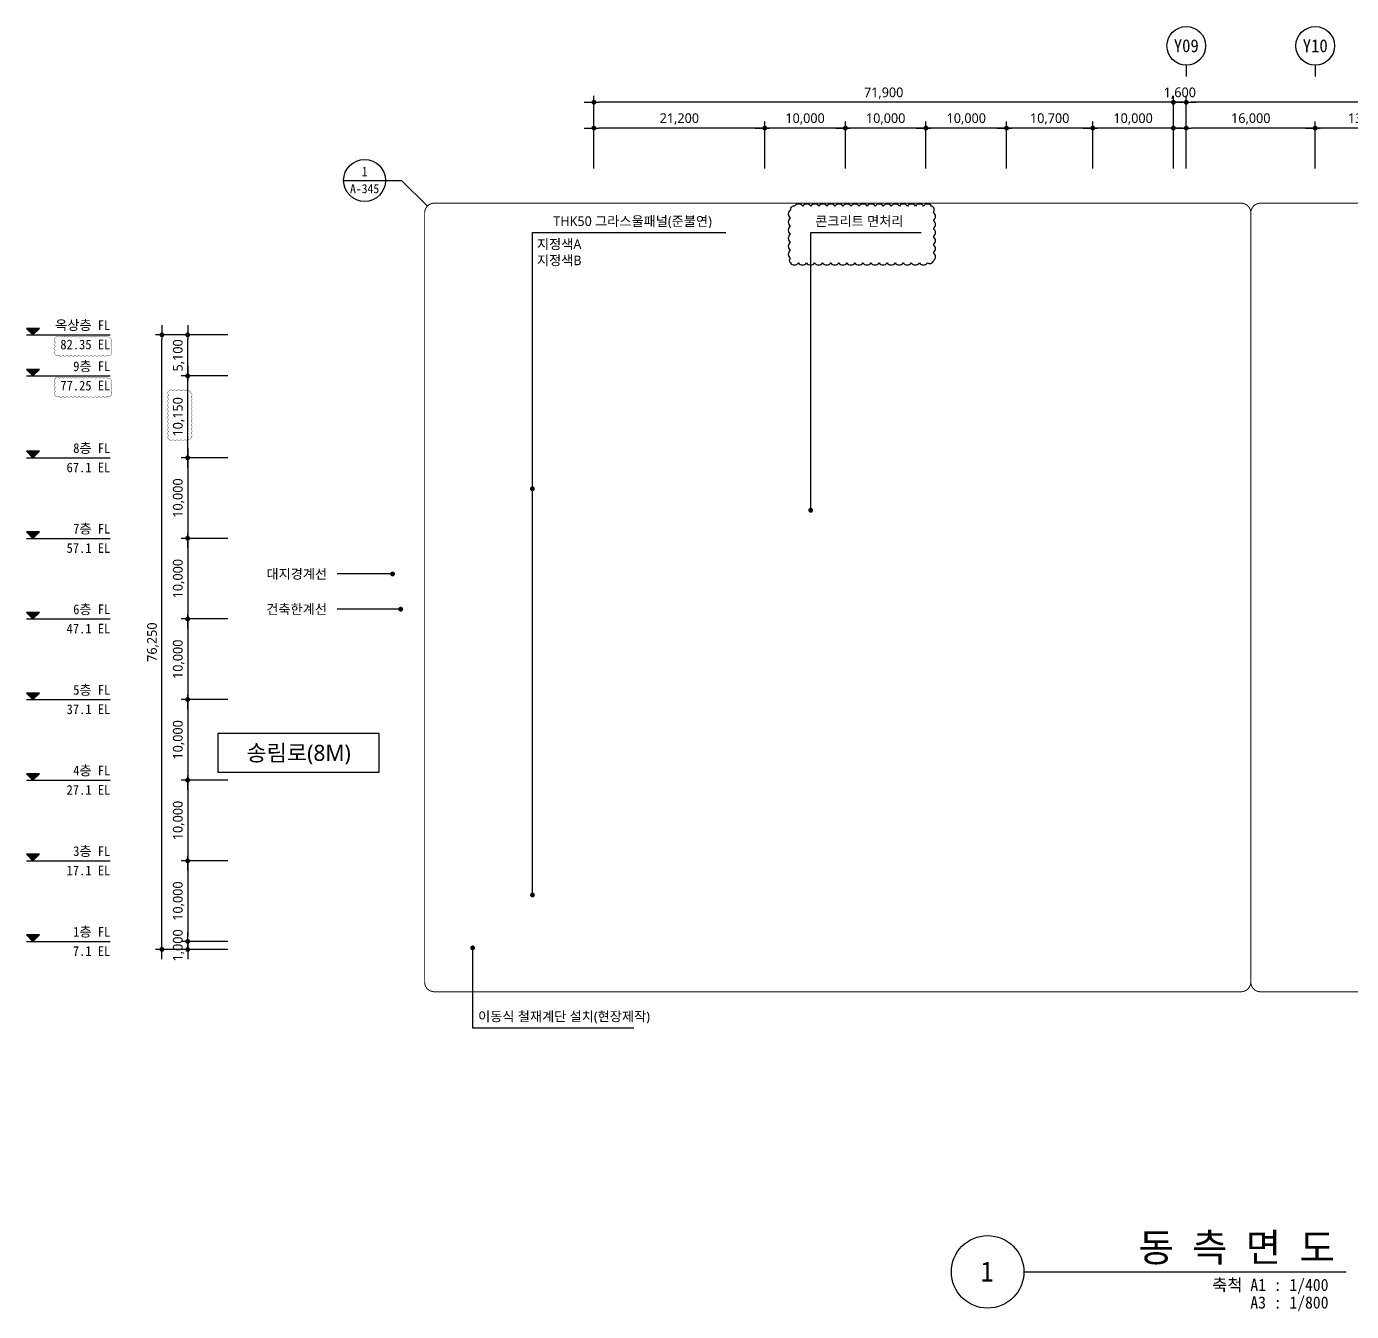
# Model space of a CAD drawing. Header units: millimetres. Extents: x 6178 to 1332178, y 1007012 to 1184858.
# Drawn here: x 678178 to 842575, y 1007012 to 1166428 of the extents above; entities that cross this region are included whole.
import ezdxf
from ezdxf.enums import TextEntityAlignment as Align

# ---------------------------------------------------------------- set-up
doc = ezdxf.new("R2010")
doc.units = ezdxf.units.MM
doc.linetypes.add('DASHDOTX2', pattern=[2, 1, -0.5, 0, -0.5])
for name, color, linetype, lineweight in [('A-AXIS-BUBL', 7, 'Continuous', 25), ('A-DIMS', 7, 'Continuous', 25), ('A-MKXS-LEAD', 7, 'Continuous', 25), ('A-MKXS-MAK2', 3, 'DASHDOTX2', 25), ('A-MKXS-TEXT1', 3, 'Continuous', 25), ('A-MKXS-TEXT2', 7, 'Continuous', 25), ('A-MKXX-NAME', 3, 'Continuous', 25), ('A-XXXX-SYMB', 7, 'Continuous', 25), ('A-XXXX-TXT1', 3, 'Continuous', 25), ('A-XXXX-TXT2', 3, 'Continuous', 25), ('REV-202205', 20, 'Continuous', 25)]:
    doc.layers.add(name, color=color, linetype=linetype, lineweight=lineweight)
doc.styles.add('HY울릉도L', font='')
doc.styles.add('돋움체', font='')
doc.styles.add('맑은고딕', font='malgun.ttf')
doc.styles.get('HY울릉도L').set_extended_font_data('HYwulM')
doc.styles.get('돋움체').set_extended_font_data('DotumChe')
doc.dimstyles.new('CDIM', dxfattribs={"dimtxt": 3, "dimasz": 1.5, "dimexe": 2, "dimexo": 1, "dimgap": 1, "dimtad": 1, "dimdec": 0, "dimrnd": 0.5, "dimzin": 0, "dimdsep": 32, "dimlunit": 6, "dimtxsty": 'HY울릉도L', "dimblk1": '_CIDOT', "dimblk2": '_CIDOT', "dimsah": 1, "dimcen": 5.5, "dimclrd": 2, "dimclre": 2, "dimclrt": 7, "dimadec": 0, "dimazin": 0, "dimtfac": 1, "dimtdec": 0, "dimtix": 1, "dimtmove": 2, "dimatfit": 1, "dimldrblk": '_CIDOT', "dimfxl": 1, "dimtolj": 1, "dimtzin": 0, "dimlwd": -1, "dimarcsym": 0})

# ---------------------------------------------------------------- blocks, each defined once
blk = doc.blocks.new('_CIDOT')
at = {"color": 0, "linetype": 'ByBlock'}
blk.add_line((2, 0), (-1, 0), dxfattribs=at)
at = {"color": 0, "linetype": 'ByBlock', "const_width": 0.5}
blk.add_lwpolyline([(-0.25, 0, 1), (0.25, 0, 1)], format="xyb", close=True, dxfattribs=at)
blk = doc.blocks.new('*D85')
at = {"layer": 'A-DIMS', "lineweight": -2, "transparency": 16777216}
for p, q in [((120560, -217424), (114760, -217424)), ((120560, -227574), (114760, -227574))]:
    blk.add_line(p, q, dxfattribs=at)
at = {"layer": 'A-DIMS', "transparency": 16777216}
blk.add_line((115560, -226974), (115560, -218024), dxfattribs=at)
at = {"layer": 'A-DIMS', "transparency": 16777216, "xscale": 600, "yscale": 600, "zscale": 600}
for p, rotation in [((115560, -217424), 90), ((115560, -227574), 270)]:
    blk.add_blockref('_CIDOT', p, dxfattribs=dict(at, rotation=rotation))
at = {"layer": 'A-DIMS', "color": 3, "transparency": 16777216, "insert": (114436, -222499), "char_height": 1200, "attachment_point": 5, "rotation": 90, "style": '맑은고딕'}
blk.add_mtext('\\A1;10,150', dxfattribs=at)
blk = doc.blocks.new('*D86')
at = {"layer": 'A-DIMS', "lineweight": -2, "transparency": 16777216}
for p, q in [((120560, -227574), (114760, -227574)), ((120560, -237574), (114760, -237574))]:
    blk.add_line(p, q, dxfattribs=at)
at = {"layer": 'A-DIMS', "transparency": 16777216}
blk.add_line((115560, -228174), (115560, -236974), dxfattribs=at)
at = {"layer": 'A-DIMS', "transparency": 16777216, "xscale": 600, "yscale": 600, "zscale": 600}
for p, rotation in [((115560, -227574), 90), ((115560, -237574), 270)]:
    blk.add_blockref('_CIDOT', p, dxfattribs=dict(at, rotation=rotation))
at = {"layer": 'A-DIMS', "color": 3, "transparency": 16777216, "insert": (114436, -232574), "char_height": 1200, "attachment_point": 5, "rotation": 90, "style": '맑은고딕'}
blk.add_mtext('\\A1;10,000', dxfattribs=at)
blk = doc.blocks.new('*D87')
at = {"layer": 'A-DIMS', "lineweight": -2, "transparency": 16777216}
for p, q in [((120560, -237574), (114760, -237574)), ((120560, -247574), (114760, -247574))]:
    blk.add_line(p, q, dxfattribs=at)
at = {"layer": 'A-DIMS', "transparency": 16777216}
blk.add_line((115560, -238174), (115560, -246974), dxfattribs=at)
at = {"layer": 'A-DIMS', "transparency": 16777216, "xscale": 600, "yscale": 600, "zscale": 600}
for p, rotation in [((115560, -237574), 90), ((115560, -247574), 270)]:
    blk.add_blockref('_CIDOT', p, dxfattribs=dict(at, rotation=rotation))
at = {"layer": 'A-DIMS', "color": 3, "transparency": 16777216, "insert": (114436, -242574), "char_height": 1200, "attachment_point": 5, "rotation": 90, "style": '맑은고딕'}
blk.add_mtext('\\A1;10,000', dxfattribs=at)
blk = doc.blocks.new('*D88')
at = {"layer": 'A-DIMS', "lineweight": -2, "transparency": 16777216}
for p, q in [((120560, -247574), (114760, -247574)), ((120560, -257574), (114760, -257574))]:
    blk.add_line(p, q, dxfattribs=at)
at = {"layer": 'A-DIMS', "transparency": 16777216}
blk.add_line((115560, -248174), (115560, -256974), dxfattribs=at)
at = {"layer": 'A-DIMS', "transparency": 16777216, "xscale": 600, "yscale": 600, "zscale": 600}
for p, rotation in [((115560, -247574), 90), ((115560, -257574), 270)]:
    blk.add_blockref('_CIDOT', p, dxfattribs=dict(at, rotation=rotation))
at = {"layer": 'A-DIMS', "color": 3, "transparency": 16777216, "insert": (114436, -252574), "char_height": 1200, "attachment_point": 5, "rotation": 90, "style": '맑은고딕'}
blk.add_mtext('\\A1;10,000', dxfattribs=at)
blk = doc.blocks.new('*D89')
at = {"layer": 'A-DIMS', "lineweight": -2, "transparency": 16777216}
for p, q in [((120560, -257574), (114760, -257574)), ((120560, -267574), (114760, -267574))]:
    blk.add_line(p, q, dxfattribs=at)
at = {"layer": 'A-DIMS', "transparency": 16777216}
blk.add_line((115560, -258174), (115560, -266974), dxfattribs=at)
at = {"layer": 'A-DIMS', "transparency": 16777216, "xscale": 600, "yscale": 600, "zscale": 600}
for p, rotation in [((115560, -257574), 90), ((115560, -267574), 270)]:
    blk.add_blockref('_CIDOT', p, dxfattribs=dict(at, rotation=rotation))
at = {"layer": 'A-DIMS', "color": 3, "transparency": 16777216, "insert": (114436, -262574), "char_height": 1200, "attachment_point": 5, "rotation": 90, "style": '맑은고딕'}
blk.add_mtext('\\A1;10,000', dxfattribs=at)
blk = doc.blocks.new('*D90')
at = {"layer": 'A-DIMS', "lineweight": -2, "transparency": 16777216}
for p, q in [((120560, -267574), (114760, -267574)), ((120560, -277574), (114760, -277574))]:
    blk.add_line(p, q, dxfattribs=at)
at = {"layer": 'A-DIMS', "transparency": 16777216}
blk.add_line((115560, -268174), (115560, -276974), dxfattribs=at)
at = {"layer": 'A-DIMS', "transparency": 16777216, "xscale": 600, "yscale": 600, "zscale": 600}
for p, rotation in [((115560, -267574), 90), ((115560, -277574), 270)]:
    blk.add_blockref('_CIDOT', p, dxfattribs=dict(at, rotation=rotation))
at = {"layer": 'A-DIMS', "color": 3, "transparency": 16777216, "insert": (114436, -272574), "char_height": 1200, "attachment_point": 5, "rotation": 90, "style": '맑은고딕'}
blk.add_mtext('\\A1;10,000', dxfattribs=at)
blk = doc.blocks.new('*D91')
at = {"layer": 'A-DIMS', "lineweight": -2, "transparency": 16777216}
for p, q in [((120560, -277574), (114760, -277574)), ((120560, -287574), (114760, -287574))]:
    blk.add_line(p, q, dxfattribs=at)
at = {"layer": 'A-DIMS', "transparency": 16777216}
blk.add_line((115560, -278174), (115560, -286974), dxfattribs=at)
at = {"layer": 'A-DIMS', "transparency": 16777216, "xscale": 600, "yscale": 600, "zscale": 600}
for p, rotation in [((115560, -277574), 90), ((115560, -287574), 270)]:
    blk.add_blockref('_CIDOT', p, dxfattribs=dict(at, rotation=rotation))
at = {"layer": 'A-DIMS', "color": 3, "transparency": 16777216, "insert": (114436, -282574), "char_height": 1200, "attachment_point": 5, "rotation": 90, "style": '맑은고딕'}
blk.add_mtext('\\A1;10,000', dxfattribs=at)
blk = doc.blocks.new('*D92')
at = {"layer": 'A-DIMS', "lineweight": -2, "transparency": 16777216}
for p, q in [((120560, -212324), (114760, -212324)), ((120560, -217424), (114760, -217424))]:
    blk.add_line(p, q, dxfattribs=at)
at = {"layer": 'A-DIMS', "transparency": 16777216}
blk.add_line((115560, -216824), (115560, -212924), dxfattribs=at)
at = {"layer": 'A-DIMS', "transparency": 16777216, "xscale": 600, "yscale": 600, "zscale": 600}
for p, rotation in [((115560, -212324), 90), ((115560, -217424), 270)]:
    blk.add_blockref('_CIDOT', p, dxfattribs=dict(at, rotation=rotation))
at = {"layer": 'A-DIMS', "color": 3, "transparency": 16777216, "insert": (114436, -214874), "char_height": 1200, "attachment_point": 5, "rotation": 90, "style": '맑은고딕'}
blk.add_mtext('\\A1;5,100', dxfattribs=at)
blk = doc.blocks.new('*D93')
at = {"layer": 'A-DIMS', "lineweight": -2, "transparency": 16777216}
for p, q in [((120560, -212324), (111560, -212324)), ((120560, -288574), (111560, -288574))]:
    blk.add_line(p, q, dxfattribs=at)
at = {"layer": 'A-DIMS', "transparency": 16777216}
blk.add_line((112360, -287974), (112360, -212924), dxfattribs=at)
at = {"layer": 'A-DIMS', "transparency": 16777216, "xscale": 600, "yscale": 600, "zscale": 600}
for p, rotation in [((112360, -212324), 90), ((112360, -288574), 270)]:
    blk.add_blockref('_CIDOT', p, dxfattribs=dict(at, rotation=rotation))
at = {"layer": 'A-DIMS', "color": 3, "transparency": 16777216, "insert": (111239, -250449), "char_height": 1200, "attachment_point": 5, "rotation": 90, "style": '맑은고딕'}
blk.add_mtext('\\A1;76,250', dxfattribs=at)
blk = doc.blocks.new('*D94')
at = {"layer": 'A-DIMS', "lineweight": -2, "transparency": 16777216}
for p, q in [((120560, -287574), (114760, -287574)), ((120560, -288574), (114760, -288574))]:
    blk.add_line(p, q, dxfattribs=at)
at = {"layer": 'A-DIMS', "transparency": 16777216}
for p, q in [((115560, -286974), (115560, -286374)), ((115560, -287574), (115560, -288574)), ((115560, -289174), (115560, -289774))]:
    blk.add_line(p, q, dxfattribs=at)
at = {"layer": 'A-DIMS', "transparency": 16777216, "xscale": 600, "yscale": 600, "zscale": 600}
for p, rotation in [((115560, -287574), 270), ((115560, -288574), 90)]:
    blk.add_blockref('_CIDOT', p, dxfattribs=dict(at, rotation=rotation))
at = {"layer": 'A-DIMS', "color": 3, "transparency": 16777216, "insert": (114436, -288074), "char_height": 1200, "attachment_point": 5, "rotation": 90, "style": '맑은고딕'}
blk.add_mtext('\\A1;1,000', dxfattribs=at)
blk = doc.blocks.new('*D8')
at = {"layer": 'A-DIMS', "lineweight": -2, "transparency": 16777216}
for p, q in [((822078, 1148828), (822078, 1157828)), ((928078, 1148828), (928078, 1157828))]:
    blk.add_line(p, q, dxfattribs=at)
at = {"layer": 'A-DIMS', "transparency": 16777216}
blk.add_line((927478, 1157028), (822678, 1157028), dxfattribs=at)
at = {"layer": 'A-DIMS', "transparency": 16777216, "xscale": 600, "yscale": 600, "zscale": 600}
for p, rotation in [((822078, 1157028), 179.999999999999), ((928078, 1157028), 359.999999999999)]:
    blk.add_blockref('_CIDOT', p, dxfattribs=dict(at, rotation=rotation))
at = {"layer": 'A-DIMS', "color": 3, "transparency": 16777216, "insert": (875078, 1158152), "char_height": 1200, "attachment_point": 5, "style": '맑은고딕'}
blk.add_mtext('\\A1;106,000', dxfattribs=at)
blk = doc.blocks.new('*D15')
at = {"layer": 'A-DIMS', "lineweight": -2, "transparency": 16777216}
for p, q in [((838078, 1148828), (838078, 1154628)), ((851078, 1148828), (851078, 1154628))]:
    blk.add_line(p, q, dxfattribs=at)
at = {"layer": 'A-DIMS', "transparency": 16777216}
blk.add_line((850478, 1153828), (838678, 1153828), dxfattribs=at)
at = {"layer": 'A-DIMS', "transparency": 16777216, "xscale": 600, "yscale": 600, "zscale": 600, "rotation": 180}
blk.add_blockref('_CIDOT', (838078, 1153828), dxfattribs=at)
at = {"layer": 'A-DIMS', "transparency": 16777216, "xscale": 600, "yscale": 600, "zscale": 600}
blk.add_blockref('_CIDOT', (851078, 1153828), dxfattribs=at)
at = {"layer": 'A-DIMS', "color": 3, "transparency": 16777216, "insert": (844578, 1154952), "char_height": 1200, "attachment_point": 5, "style": '맑은고딕'}
blk.add_mtext('\\A1;13,000', dxfattribs=at)
blk = doc.blocks.new('*D16')
at = {"layer": 'A-DIMS', "lineweight": -2, "transparency": 16777216}
for p, q in [((822078, 1148828), (822078, 1154628)), ((838078, 1148828), (838078, 1154628))]:
    blk.add_line(p, q, dxfattribs=at)
at = {"layer": 'A-DIMS', "transparency": 16777216}
blk.add_line((837478, 1153828), (822678, 1153828), dxfattribs=at)
at = {"layer": 'A-DIMS', "transparency": 16777216, "xscale": 600, "yscale": 600, "zscale": 600}
for p, rotation in [((822078, 1153828), 180.0000000008038), ((838078, 1153828), 8.037570609076283e-10)]:
    blk.add_blockref('_CIDOT', p, dxfattribs=dict(at, rotation=rotation))
at = {"layer": 'A-DIMS', "color": 3, "transparency": 16777216, "insert": (830078, 1154952), "char_height": 1200, "attachment_point": 5, "style": '맑은고딕'}
blk.add_mtext('\\A1;16,000', dxfattribs=at)
blk = doc.blocks.new('*D17')
at = {"layer": 'A-DIMS', "lineweight": -2, "transparency": 16777216}
for p, q in [((820478, 1148828), (820478, 1157828)), ((822078, 1148828), (822078, 1157828))]:
    blk.add_line(p, q, dxfattribs=at)
at = {"layer": 'A-DIMS', "transparency": 16777216}
for p, q in [((819878, 1157028), (819278, 1157028)), ((822078, 1157028), (820478, 1157028)), ((822678, 1157028), (823278, 1157028))]:
    blk.add_line(p, q, dxfattribs=at)
at = {"layer": 'A-DIMS', "transparency": 16777216, "xscale": 600, "yscale": 600, "zscale": 600}
for p, rotation in [((820478, 1157028), 359.9999999920292), ((822078, 1157028), 179.9999999920292)]:
    blk.add_blockref('_CIDOT', p, dxfattribs=dict(at, rotation=rotation))
at = {"layer": 'A-DIMS', "color": 3, "transparency": 16777216, "insert": (821278, 1158152), "char_height": 1200, "attachment_point": 5, "rotation": 360, "style": '맑은고딕'}
blk.add_mtext('\\A1;1,600', dxfattribs=at)
blk = doc.blocks.new('*D18')
at = {"layer": 'A-DIMS', "lineweight": -2, "transparency": 16777216}
for p, q in [((748578, 1148828), (748578, 1157828)), ((820478, 1148828), (820478, 1157828))]:
    blk.add_line(p, q, dxfattribs=at)
at = {"layer": 'A-DIMS', "transparency": 16777216}
blk.add_line((819878, 1157028), (749178, 1157028), dxfattribs=at)
at = {"layer": 'A-DIMS', "transparency": 16777216, "xscale": 600, "yscale": 600, "zscale": 600}
for p, rotation in [((748578, 1157028), 180.0000000013967), ((820478, 1157028), 1.396722737467826e-09)]:
    blk.add_blockref('_CIDOT', p, dxfattribs=dict(at, rotation=rotation))
at = {"layer": 'A-DIMS', "color": 3, "transparency": 16777216, "insert": (784528, 1158152), "char_height": 1200, "attachment_point": 5, "rotation": 0, "style": '맑은고딕'}
blk.add_mtext('\\A1;71,900', dxfattribs=at)
blk = doc.blocks.new('*D19')
at = {"layer": 'A-DIMS', "lineweight": -2, "transparency": 16777216}
for p, q in [((810478, 1148828), (810478, 1154628)), ((820478, 1148828), (820478, 1154628))]:
    blk.add_line(p, q, dxfattribs=at)
at = {"layer": 'A-DIMS', "transparency": 16777216}
blk.add_line((819878, 1153828), (811078, 1153828), dxfattribs=at)
at = {"layer": 'A-DIMS', "transparency": 16777216, "xscale": 600, "yscale": 600, "zscale": 600, "rotation": 180}
blk.add_blockref('_CIDOT', (810478, 1153828), dxfattribs=at)
at = {"layer": 'A-DIMS', "transparency": 16777216, "xscale": 600, "yscale": 600, "zscale": 600}
blk.add_blockref('_CIDOT', (820478, 1153828), dxfattribs=at)
at = {"layer": 'A-DIMS', "color": 3, "transparency": 16777216, "insert": (815478, 1154952), "char_height": 1200, "attachment_point": 5, "style": '맑은고딕'}
blk.add_mtext('\\A1;10,000', dxfattribs=at)
blk = doc.blocks.new('*D20')
at = {"layer": 'A-DIMS', "lineweight": -2, "transparency": 16777216}
for p, q in [((799778, 1148828), (799778, 1154628)), ((810478, 1148828), (810478, 1154628))]:
    blk.add_line(p, q, dxfattribs=at)
at = {"layer": 'A-DIMS', "transparency": 16777216}
blk.add_line((809878, 1153828), (800378, 1153828), dxfattribs=at)
at = {"layer": 'A-DIMS', "transparency": 16777216, "xscale": 600, "yscale": 600, "zscale": 600, "rotation": 180}
blk.add_blockref('_CIDOT', (799778, 1153828), dxfattribs=at)
at = {"layer": 'A-DIMS', "transparency": 16777216, "xscale": 600, "yscale": 600, "zscale": 600}
blk.add_blockref('_CIDOT', (810478, 1153828), dxfattribs=at)
at = {"layer": 'A-DIMS', "color": 3, "transparency": 16777216, "insert": (805128, 1154952), "char_height": 1200, "attachment_point": 5, "style": '맑은고딕'}
blk.add_mtext('\\A1;10,700', dxfattribs=at)
blk = doc.blocks.new('*D22')
at = {"layer": 'A-DIMS', "lineweight": -2, "transparency": 16777216}
for p, q in [((789778, 1148828), (789778, 1154628)), ((799778, 1148828), (799778, 1154628))]:
    blk.add_line(p, q, dxfattribs=at)
at = {"layer": 'A-DIMS', "transparency": 16777216}
blk.add_line((799178, 1153828), (790378, 1153828), dxfattribs=at)
at = {"layer": 'A-DIMS', "transparency": 16777216, "xscale": 600, "yscale": 600, "zscale": 600, "rotation": 180}
blk.add_blockref('_CIDOT', (789778, 1153828), dxfattribs=at)
at = {"layer": 'A-DIMS', "transparency": 16777216, "xscale": 600, "yscale": 600, "zscale": 600}
blk.add_blockref('_CIDOT', (799778, 1153828), dxfattribs=at)
at = {"layer": 'A-DIMS', "color": 3, "transparency": 16777216, "insert": (794778, 1154952), "char_height": 1200, "attachment_point": 5, "style": '맑은고딕'}
blk.add_mtext('\\A1;10,000', dxfattribs=at)
blk = doc.blocks.new('*D23')
at = {"layer": 'A-DIMS', "lineweight": -2, "transparency": 16777216}
for p, q in [((779778, 1148828), (779778, 1154628)), ((789778, 1148828), (789778, 1154628))]:
    blk.add_line(p, q, dxfattribs=at)
at = {"layer": 'A-DIMS', "transparency": 16777216}
blk.add_line((789178, 1153828), (780378, 1153828), dxfattribs=at)
at = {"layer": 'A-DIMS', "transparency": 16777216, "xscale": 600, "yscale": 600, "zscale": 600, "rotation": 180}
blk.add_blockref('_CIDOT', (779778, 1153828), dxfattribs=at)
at = {"layer": 'A-DIMS', "transparency": 16777216, "xscale": 600, "yscale": 600, "zscale": 600}
blk.add_blockref('_CIDOT', (789778, 1153828), dxfattribs=at)
at = {"layer": 'A-DIMS', "color": 3, "transparency": 16777216, "insert": (784778, 1154952), "char_height": 1200, "attachment_point": 5, "style": '맑은고딕'}
blk.add_mtext('\\A1;10,000', dxfattribs=at)
blk = doc.blocks.new('*D24')
at = {"layer": 'A-DIMS', "lineweight": -2, "transparency": 16777216}
for p, q in [((769778, 1148828), (769778, 1154628)), ((779778, 1148828), (779778, 1154628))]:
    blk.add_line(p, q, dxfattribs=at)
at = {"layer": 'A-DIMS', "transparency": 16777216}
blk.add_line((779178, 1153828), (770378, 1153828), dxfattribs=at)
at = {"layer": 'A-DIMS', "transparency": 16777216, "xscale": 600, "yscale": 600, "zscale": 600, "rotation": 180}
blk.add_blockref('_CIDOT', (769778, 1153828), dxfattribs=at)
at = {"layer": 'A-DIMS', "transparency": 16777216, "xscale": 600, "yscale": 600, "zscale": 600}
blk.add_blockref('_CIDOT', (779778, 1153828), dxfattribs=at)
at = {"layer": 'A-DIMS', "color": 3, "transparency": 16777216, "insert": (774778, 1154952), "char_height": 1200, "attachment_point": 5, "style": '맑은고딕'}
blk.add_mtext('\\A1;10,000', dxfattribs=at)
blk = doc.blocks.new('*D25')
at = {"layer": 'A-DIMS', "lineweight": -2, "transparency": 16777216}
for p, q in [((748578, 1148828), (748578, 1154628)), ((769778, 1148828), (769778, 1154628))]:
    blk.add_line(p, q, dxfattribs=at)
at = {"layer": 'A-DIMS', "transparency": 16777216}
blk.add_line((769178, 1153828), (749178, 1153828), dxfattribs=at)
at = {"layer": 'A-DIMS', "transparency": 16777216, "xscale": 600, "yscale": 600, "zscale": 600, "rotation": 180}
blk.add_blockref('_CIDOT', (748578, 1153828), dxfattribs=at)
at = {"layer": 'A-DIMS', "transparency": 16777216, "xscale": 600, "yscale": 600, "zscale": 600}
blk.add_blockref('_CIDOT', (769778, 1153828), dxfattribs=at)
at = {"layer": 'A-DIMS', "color": 3, "transparency": 16777216, "insert": (759178, 1154952), "char_height": 1200, "attachment_point": 5, "style": '맑은고딕'}
blk.add_mtext('\\A1;21,200', dxfattribs=at)
blk = doc.blocks.new('레벨')
at = {"layer": 'A-XXXX-SYMB'}
for points in [[(96360, -212323.7), (97160, -211523.7), (95560, -211523.7)], [(96360, -217423.7), (97160, -216623.7), (95560, -216623.7)], [(96360, -227573.7), (97160, -226773.7), (95560, -226773.7)], [(96360, -237573.7), (97160, -236773.7), (95560, -236773.7)], [(96360, -247573.7), (97160, -246773.7), (95560, -246773.7)], [(96360, -257573.7), (97160, -256773.7), (95560, -256773.7)], [(96360, -267573.7), (97160, -266773.7), (95560, -266773.7)], [(96360, -277573.7), (97160, -276773.7), (95560, -276773.7)], [(96360, -287573.7), (97160, -286773.7), (95560, -286773.7)]]:
    blk.add_hatch(color=256, dxfattribs=at).paths.add_polyline_path(points)
for p, q in [((95560, -211523.7), (96360, -212323.7)), ((97160, -211523.7), (95560, -211523.7)), ((96360, -212323.7), (97160, -211523.7)), ((95560, -212323.7), (105960, -212323.7)), ((95560, -216623.7), (96360, -217423.7)), ((97160, -216623.7), (95560, -216623.7)), ((96360, -217423.7), (97160, -216623.7)), ((95560, -217423.7), (105960, -217423.7)), ((95560, -226773.7), (96360, -227573.7)), ((97160, -226773.7), (95560, -226773.7)), ((96360, -227573.7), (97160, -226773.7)), ((95560, -227573.7), (105960, -227573.7)), ((95560, -236773.7), (96360, -237573.7)), ((97160, -236773.7), (95560, -236773.7)), ((95560, -237573.7), (105960, -237573.7)), ((96360, -237573.7), (97160, -236773.7)), ((95560, -246773.7), (96360, -247573.7)), ((97160, -246773.7), (95560, -246773.7)), ((95560, -247573.7), (105960, -247573.7)), ((96360, -247573.7), (97160, -246773.7)), ((95560, -256773.7), (96360, -257573.7)), ((97160, -256773.7), (95560, -256773.7)), ((95560, -257573.7), (105960, -257573.7)), ((96360, -257573.7), (97160, -256773.7)), ((95560, -266773.7), (96360, -267573.7)), ((97160, -266773.7), (95560, -266773.7)), ((95560, -267573.7), (105960, -267573.7)), ((96360, -267573.7), (97160, -266773.7)), ((95560, -276773.7), (96360, -277573.7)), ((97160, -276773.7), (95560, -276773.7)), ((95560, -277573.7), (105960, -277573.7)), ((96360, -277573.7), (97160, -276773.7)), ((95560, -286773.7), (96360, -287573.7)), ((97160, -286773.7), (95560, -286773.7)), ((95560, -287573.7), (105960, -287573.7)), ((96360, -287573.7), (97160, -286773.7))]:
    blk.add_line(p, q, dxfattribs=at)
at = {"layer": 'A-XXXX-TXT2', "style": '돋움체'}
for s, p in [('옥상층 FL', (105960, -211123.7)), ('82.35 EL', (105960, -213523.7)), ('9층 FL', (105960, -216223.7)), ('77.25 EL', (105960, -218623.7)), ('8층 FL', (105960, -226373.7)), ('67.1 EL', (105960, -228773.7)), ('7층 FL', (105960, -236373.7)), ('57.1 EL', (105960, -238773.7)), ('6층 FL', (105960, -246373.7)), ('47.1 EL', (105960, -248773.7)), ('5층 FL', (105960, -256373.7)), ('37.1 EL', (105960, -258773.7)), ('4층 FL', (105960, -266373.7)), ('27.1 EL', (105960, -268773.7)), ('3층 FL', (105960, -276373.7)), ('17.1 EL', (105960, -278773.7)), ('1층 FL', (105960, -286373.7)), ('7.1 EL', (105960, -288773.7))]:
    blk.add_text(s, height=1200, dxfattribs=at).set_placement(p, align=Align.MIDDLE_RIGHT)
at = {"layer": 'A-DIMS'}
for base, p1, p2, picture, middle in [((112360, -212323.7), (120960, -288573.7), (120960, -212323.7), '*D93', (111239.3, -250448.7)), ((115560, -212323.7), (120960, -217423.7), (120960, -212323.7), '*D92', (114436.1, -214873.7)), ((115560, -217423.7), (120960, -227573.7), (120960, -217423.7), '*D85', (114436.1, -222498.7)), ((115560, -237573.7), (120960, -227573.7), (120960, -237573.7), '*D86', (114436.1, -232573.7)), ((115560, -247573.7), (120960, -237573.7), (120960, -247573.7), '*D87', (114436.1, -242573.7)), ((115560, -257573.7), (120960, -247573.7), (120960, -257573.7), '*D88', (114436.1, -252573.7)), ((115560, -267573.7), (120960, -257573.7), (120960, -267573.7), '*D89', (114436.1, -262573.7)), ((115560, -277573.7), (120960, -267573.7), (120960, -277573.7), '*D90', (114436.1, -272573.7)), ((115560, -287573.7), (120960, -277573.7), (120960, -287573.7), '*D91', (114436.1, -282573.7)), ((115560, -288573.7), (120960, -287573.7), (120960, -288573.7), '*D94', (114436.1, -288073.7))]:
    dim = blk.add_linear_dim(base=base, p1=p1, p2=p2, angle=270, dimstyle='CDIM', override={"dimscale": 400, "dimtxsty": '맑은고딕', "dimclrd": 256, "dimclre": 256, "dimclrt": 3}, dxfattribs=at)
    dim.commit()
    dim.dimension.update_dxf_attribs({"geometry": picture, "text_midpoint": middle})

msp = doc.modelspace()

# ---------------------------------------------------------------- linework, layer by layer
msp.add_lwpolyline([(721928, 1078719.1), (701928, 1078719.1), (701928, 1073919.1), (721928, 1073919.1)], close=True)
at = {"layer": 'A-AXIS-BUBL', "ltscale": 0.2}
for p, q in [((822077.9, 1161628), (822077.9, 1160228)), ((838077.9, 1161628), (838077.9, 1160228))]:
    msp.add_line(p, q, dxfattribs=at)
for centre in [(822077.9, 1164028), (838077.9, 1164028)]:
    msp.add_circle(centre, 2400, dxfattribs=at)
at = {"layer": 'A-MKXS-LEAD'}
for p, q in [((723599.7, 1098514.4), (716711.3, 1098514.4)), ((724599.7, 1094144), (716711.3, 1094144))]:
    msp.add_line(p, q, dxfattribs=at)
at = {"layer": 'A-MKXS-LEAD', "const_width": 300}
for points in [[(741100.8, 1109078.4, -1), (740800.8, 1109078.4, -1)], [(775629.2, 1106412.5, -1), (775329.2, 1106412.5, -1)], [(723749.7, 1098514.4, -1), (723449.7, 1098514.4, -1)], [(724749.7, 1094144, -1), (724449.7, 1094144, -1)], [(741100.8, 1058680, -1), (740800.8, 1058680, -1)], [(733677.9, 1052128, -1), (733377.9, 1052128, -1)]]:
    msp.add_lwpolyline(points, format="xyb", close=True, dxfattribs=at)
at = {"layer": 'A-MKXS-MAK2', "linetype": 'Continuous'}
for p, q in [((717529.8, 1147326.1), (724703.7, 1147326.1)), ((724703.7, 1147326.1), (727929.4, 1144156.5))]:
    msp.add_line(p, q, dxfattribs=at)
at = {"layer": 'A-MKXS-MAK2', "const_width": 120}
for points in [[(828877.9, 1144508), (728777.9, 1144508, 0.41421356), (727577.9, 1143308), (727577.9, 1047882.2, 0.41421356), (728777.9, 1046682.2), (828877.9, 1046682.2, 0.41421356), (830077.9, 1047882.2), (830077.9, 1143308, 0.41421356)], [(931377.9, 1144508), (831277.9, 1144508, 0.41421356), (830077.9, 1143308), (830077.9, 1047882.2, 0.41421356), (831277.9, 1046682.2), (931377.9, 1046682.2, 0.41421356), (932577.9, 1047882.2), (932577.9, 1143308, 0.41421356)]]:
    msp.add_lwpolyline(points, format="xyb", close=True, dxfattribs=at)
at = {"layer": 'A-MKXS-MAK2', "linetype": 'Continuous'}
msp.add_circle((720129.8, 1147326.1), 2600, dxfattribs=at)
at = {"layer": 'A-MKXS-TEXT2'}
for points in [[(740950.8, 1058680), (740950.8, 1140870.2), (764950.8, 1140870.2)], [(775479.2, 1106412.5), (775479.2, 1140870.2), (789180.5, 1140870.2)], [(733527.9, 1052128), (733527.9, 1042214.1), (753528.4, 1042214.1)]]:
    msp.add_lwpolyline(points, dxfattribs=at)
at = {"layer": 'A-XXXX-SYMB'}
msp.add_line((801927.9, 1011928), (841927.9, 1011928), dxfattribs=at)
msp.add_circle((797427.9, 1011928), 4500, dxfattribs=at)
at = {"layer": 'REV-202205'}
msp.add_lwpolyline([(772955.5, 1137111.2, 0.52056705), (773955.5, 1137111.2, 0.52056705), (774955.5, 1137111.2, 0.52056705), (775955.5, 1137111.2, 0.52056705), (776955.5, 1137111.2, 0.52056705), (777955.5, 1137111.2, 0.52056705), (778955.5, 1137111.2, 0.52056705), (779955.5, 1137111.2, 0.52056705), (780955.5, 1137111.2, 0.52056705), (781955.5, 1137111.2, 0.52056705), (782955.5, 1137111.2, 0.52056705), (783955.5, 1137111.2, 0.52056705), (784955.5, 1137111.2, 0.52056705), (785955.5, 1137111.2, 0.52056705), (786955.5, 1137111.2, 0.52056705), (787955.5, 1137111.2, 0.52056705), (788955.5, 1137111.2, 0.52056705), (789955.5, 1137111.2, 0.52056705), (790705.6, 1137361, 0.52056705), (790705.6, 1138361, 0.52056705), (790705.6, 1139361, 0.52056705), (790705.6, 1140361, 0.52056705), (790705.6, 1141361, 0.52056705), (790705.6, 1142361, 0.52056705), (790705.6, 1143361, 0.52056705), (790480.5, 1144135.9, 0.52056705), (789480.5, 1144135.9, 0.52056705), (788480.5, 1144135.9, 0.52056705), (787480.5, 1144135.9, 0.52056705), (786480.5, 1144135.9, 0.52056705), (785480.5, 1144135.9, 0.52056705), (784480.5, 1144135.9, 0.52056705), (783480.5, 1144135.9, 0.52056705), (782480.5, 1144135.9, 0.52056705), (781480.5, 1144135.9, 0.52056705), (780480.5, 1144135.9, 0.52056705), (779480.5, 1144135.9, 0.52056705), (778480.5, 1144135.9, 0.52056705), (777480.5, 1144135.9, 0.52056705), (776480.5, 1144135.9, 0.52056705), (775480.5, 1144135.9, 0.52056705), (774480.5, 1144135.9, 0.52056705), (773480.5, 1144135.9, 0.52056705), (772955.5, 1143661, 0.52056705), (772955.5, 1142661, 0.52056705), (772955.5, 1141661, 0.52056705), (772955.5, 1140661, 0.52056705), (772955.5, 1139661, 0.52056705), (772955.5, 1138661, 0.52056705), (772955.5, 1137661, 0.52056705)], format="xyb", close=True, dxfattribs=at)
at = {"layer": 'REV-202205', "const_width": 40}
for points in [[(681773.5, 1127874.3, -0.52056705), (682273.5, 1127874.3, -0.52056705), (682773.5, 1127874.3, -0.52056705), (683273.5, 1127874.3, -0.52056705), (683773.5, 1127874.3, -0.52056705), (684273.5, 1127874.3, -0.52056705), (684773.5, 1127874.3, -0.52056705), (685273.5, 1127874.3, -0.52056705), (685773.5, 1127874.3, -0.52056705), (686273.5, 1127874.3, -0.52056705), (686773.5, 1127874.3, -0.52056705), (687273.5, 1127874.3, -0.52056705), (687773.5, 1127874.3, -0.52056705), (688273.5, 1127874.3, -0.52056705), (688631.7, 1127732.4, -0.52056705), (688631.7, 1127232.4, -0.52056705), (688631.7, 1126732.4, -0.52056705), (688631.7, 1126232.4, -0.52056705), (688631.7, 1125732.4, -0.52056705), (688201.3, 1125662.8, -0.52056705), (687701.3, 1125662.8, -0.52056705), (687201.3, 1125662.8, -0.52056705), (686701.3, 1125662.8, -0.52056705), (686201.3, 1125662.8, -0.52056705), (685701.3, 1125662.8, -0.52056705), (685201.3, 1125662.8, -0.52056705), (684701.3, 1125662.8, -0.52056705), (684201.3, 1125662.8, -0.52056705), (683701.3, 1125662.8, -0.52056705), (683201.3, 1125662.8, -0.52056705), (682701.3, 1125662.8, -0.52056705), (682201.3, 1125662.8, -0.52056705), (681773.5, 1125735, -0.52056705), (681773.5, 1126235, -0.52056705), (681773.5, 1126735, -0.52056705), (681773.5, 1127235, -0.52056705)], [(681773.5, 1122774.3, -0.52056705), (682273.5, 1122774.3, -0.52056705), (682773.5, 1122774.3, -0.52056705), (683273.5, 1122774.3, -0.52056705), (683773.5, 1122774.3, -0.52056705), (684273.5, 1122774.3, -0.52056705), (684773.5, 1122774.3, -0.52056705), (685273.5, 1122774.3, -0.52056705), (685773.5, 1122774.3, -0.52056705), (686273.5, 1122774.3, -0.52056705), (686773.5, 1122774.3, -0.52056705), (687273.5, 1122774.3, -0.52056705), (687773.5, 1122774.3, -0.52056705), (688273.5, 1122774.3, -0.52056705), (688631.7, 1122632.4, -0.52056705), (688631.7, 1122132.4, -0.52056705), (688631.7, 1121632.4, -0.52056705), (688631.7, 1121132.4, -0.52056705), (688631.7, 1120632.4, -0.52056705), (688201.3, 1120562.8, -0.52056705), (687701.3, 1120562.8, -0.52056705), (687201.3, 1120562.8, -0.52056705), (686701.3, 1120562.8, -0.52056705), (686201.3, 1120562.8, -0.52056705), (685701.3, 1120562.8, -0.52056705), (685201.3, 1120562.8, -0.52056705), (684701.3, 1120562.8, -0.52056705), (684201.3, 1120562.8, -0.52056705), (683701.3, 1120562.8, -0.52056705), (683201.3, 1120562.8, -0.52056705), (682701.3, 1120562.8, -0.52056705), (682201.3, 1120562.8, -0.52056705), (681773.5, 1120635, -0.52056705), (681773.5, 1121135, -0.52056705), (681773.5, 1121635, -0.52056705), (681773.5, 1122135, -0.52056705)], [(695824.9, 1121213.8, -0.52056705), (696324.9, 1121213.8, -0.52056705), (696824.9, 1121213.8, -0.52056705), (697324.9, 1121213.8, -0.52056705), (697824.9, 1121213.8, -0.52056705), (698324.9, 1121213.8, -0.52056705), (698586.1, 1120974.9, -0.52056705), (698586.1, 1120474.9, -0.52056705), (698586.1, 1119974.9, -0.52056705), (698586.1, 1119474.9, -0.52056705), (698586.1, 1118974.9, -0.52056705), (698586.1, 1118474.9, -0.52056705), (698586.1, 1117974.9, -0.52056705), (698586.1, 1117474.9, -0.52056705), (698586.1, 1116974.9, -0.52056705), (698586.1, 1116474.9, -0.52056705), (698586.1, 1115974.9, -0.52056705), (698586.1, 1115474.9, -0.52056705), (698348.5, 1115212.5, -0.52056705), (697848.5, 1115212.5, -0.52056705), (697348.5, 1115212.5, -0.52056705), (696848.5, 1115212.5, -0.52056705), (696348.5, 1115212.5, -0.52056705), (695848.5, 1115212.5, -0.52056705), (695824.9, 1115688.9, -0.52056705), (695824.9, 1116188.9, -0.52056705), (695824.9, 1116688.9, -0.52056705), (695824.9, 1117188.9, -0.52056705), (695824.9, 1117688.9, -0.52056705), (695824.9, 1118188.9, -0.52056705), (695824.9, 1118688.9, -0.52056705), (695824.9, 1119188.9, -0.52056705), (695824.9, 1119688.9, -0.52056705), (695824.9, 1120188.9, -0.52056705), (695824.9, 1120688.9, -0.52056705)]]:
    msp.add_lwpolyline(points, format="xyb", close=True, dxfattribs=at)

# ---------------------------------------------------------------- block references
at = {"layer": 'A-MKXX-NAME'}
msp.add_blockref('레벨', (582617.9, 1340501.7), dxfattribs=at)

# ---------------------------------------------------------------- texts
at = {"layer": 'A-MKXS-TEXT1', "style": '맑은고딕'}
msp.add_text('THK50 그라스울패널(준불연)', height=1200, dxfattribs=at).set_placement((763216.6, 1142278.8), align=Align.MIDDLE_RIGHT)
for s, p in [('콘크리트 면처리', (776039.9, 1142278.8)), ('지정색A', (741511.6, 1139417.3)), ('지정색B', (741511.6, 1137417.3)), ('대지경계선', (707945.8, 1098514.4)), ('건축한계선', (707924.4, 1094144)), ('이동식 철재계단 설치(현장제작)', (734207.6, 1043622.7))]:
    msp.add_text(s, height=1200, dxfattribs=at).set_placement(p, align=Align.MIDDLE_LEFT)
msp.add_text('송림로(8M)', height=2000, dxfattribs=at).set_placement((711938.8, 1076319.1), align=Align.MIDDLE_CENTER)
at = {"layer": 'A-MKXS-TEXT2', "style": '돋움체'}
for s, height, p in [('1', 1200, (720129.8, 1148428.4)), ('A-345', 1120, (720129.8, 1146296.2))]:
    msp.add_text(s, height=height, dxfattribs=at).set_placement(p, align=Align.MIDDLE)
at = {"layer": 'A-XXXX-TXT1', "style": '돋움체'}
msp.add_text('동 측 면 도', height=3500, dxfattribs=at).set_placement((840498.9, 1012154.4), align=Align.BOTTOM_RIGHT)
msp.add_text('1', height=2500, dxfattribs=at).set_placement((797370.2, 1011981.4), align=Align.MIDDLE)
for s, p in [('축척 A1 : 1/400', (839720.1, 1011066.6)), ('A3 : 1/800', (839720.1, 1008877.5))]:
    msp.add_text(s, height=1500, dxfattribs=at).set_placement(p, align=Align.TOP_RIGHT)
at = {"layer": 'A-XXXX-TXT2', "ltscale": 0.2, "style": '돋움체'}
for s, p in [('Y09', (822077.9, 1164028)), ('Y10', (838077.9, 1164028))]:
    msp.add_text(s, height=1600, dxfattribs=at).set_placement(p, align=Align.MIDDLE)

# ---------------------------------------------------------------- dimensions: what is measured, and where the dimension line sits
at = {"layer": 'A-DIMS'}
for p1, p2, distance, picture, middle in [((820477.9, 1148428), (748577.9, 1148428), -8600, '*D18', (784527.9, 1158151.9)), ((822077.9, 1148428), (820477.9, 1148428), -8600, '*D17', (821277.9, 1158151.9)), ((928077.9, 1148428), (822077.9, 1148428), -8600, '*D8', (875077.9, 1158151.9)), ((769777.9, 1148428), (748577.9, 1148428), -5400, '*D25', (759177.9, 1154951.9)), ((779777.9, 1148428), (769777.9, 1148428), -5400, '*D24', (774777.9, 1154951.9)), ((789777.9, 1148428), (779777.9, 1148428), -5400, '*D23', (784777.9, 1154951.9)), ((799777.9, 1148428), (789777.9, 1148428), -5400, '*D22', (794777.9, 1154951.9)), ((810477.9, 1148428), (799777.9, 1148428), -5400, '*D20', (805127.9, 1154951.9)), ((820477.9, 1148428), (810477.9, 1148428), -5400, '*D19', (815477.9, 1154951.9)), ((838077.9, 1148428), (822077.9, 1148428), -5400, '*D16', (830077.9, 1154951.9)), ((851077.9, 1148428), (838077.9, 1148428), -5400, '*D15', (844577.9, 1154951.9))]:
    dim = msp.add_aligned_dim(p1=p1, p2=p2, distance=distance, dimstyle='CDIM', override={"dimscale": 400, "dimtxsty": '맑은고딕', "dimclrd": 256, "dimclre": 256, "dimclrt": 3}, dxfattribs=at)
    dim.commit()
    dim.dimension.update_dxf_attribs({"geometry": picture, "text_midpoint": middle})

doc.saveas('drawing.dxf')
